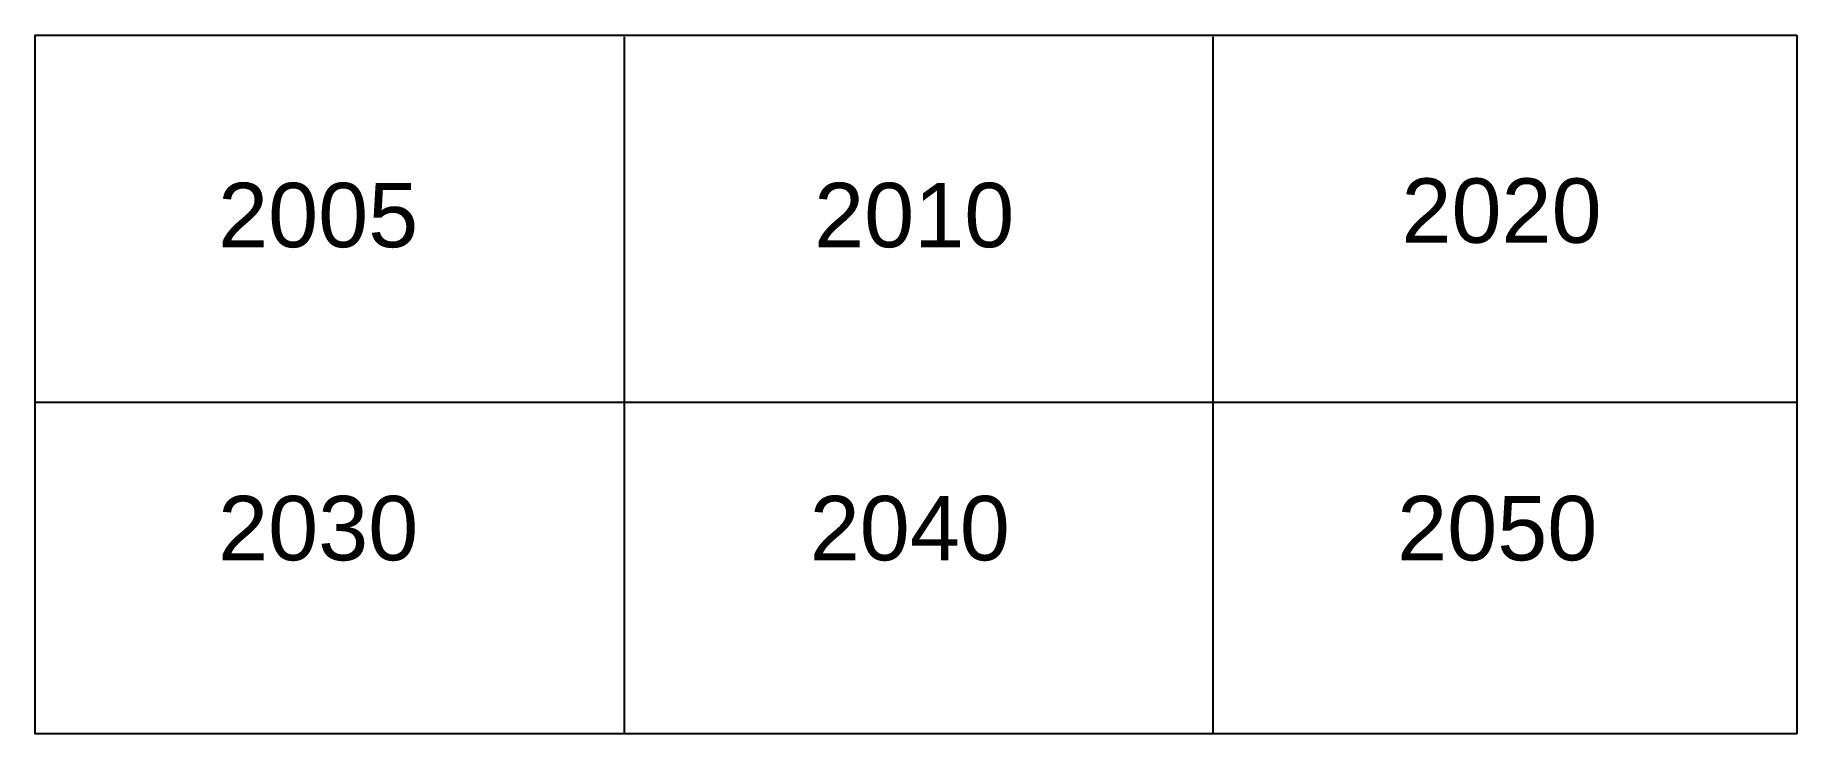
# Model space of a CAD drawing. Header units: millimetres. Extents: x 548366 to 1117317, y 7446967 to 14899125.
# Drawn here: x 1116208 to 1117317, y 14897136 to 14897576 of the extents above.
import ezdxf
from ezdxf.enums import TextEntityAlignment as Align

# ---------------------------------------------------------------- set-up
doc = ezdxf.new("R2010")
doc.units = ezdxf.units.MM
doc.header["$MEASUREMENT"] = 0
doc.layers.add('CARIMBO', color=7, linetype='Continuous')
doc.styles.add('ARIAL', font='ARIAL.TTF')

msp = doc.modelspace()

# ---------------------------------------------------------------- linework, layer by layer
at = {"linetype": 'Continuous', "ltscale": 2.5}
for p, q in [((1117317.1, 14897576.2), (1117317.1, 14897136.4)), ((1116578.7, 14897575.2), (1116578.7, 14897136.5)), ((1116949.5, 14897575.2), (1116949.5, 14897136.5)), ((1116207.9, 14897345.2), (1117317.1, 14897345.2))]:
    msp.add_line(p, q, dxfattribs=at)
msp.add_lwpolyline([(1117317.1, 14897136.4), (1116207.9, 14897136.4), (1116207.9, 14897576.2), (1117317.1, 14897576.2)], dxfattribs=at)

# ---------------------------------------------------------------- texts
at = {"layer": 'CARIMBO', "color": 7, "style": 'ARIAL'}
for s, p in [('2020', (1117131.2, 14897445.5)), ('2005', (1116386.1, 14897442.7)), ('2010', (1116761.4, 14897442.7)), ('2030', (1116386.1, 14897245.6)), ('2040', (1116758.6, 14897245.6)), ('2050', (1117128.5, 14897245.6))]:
    msp.add_text(s, height=40.56, dxfattribs=at).set_placement(p, align=Align.CENTER)

doc.saveas('drawing.dxf')
